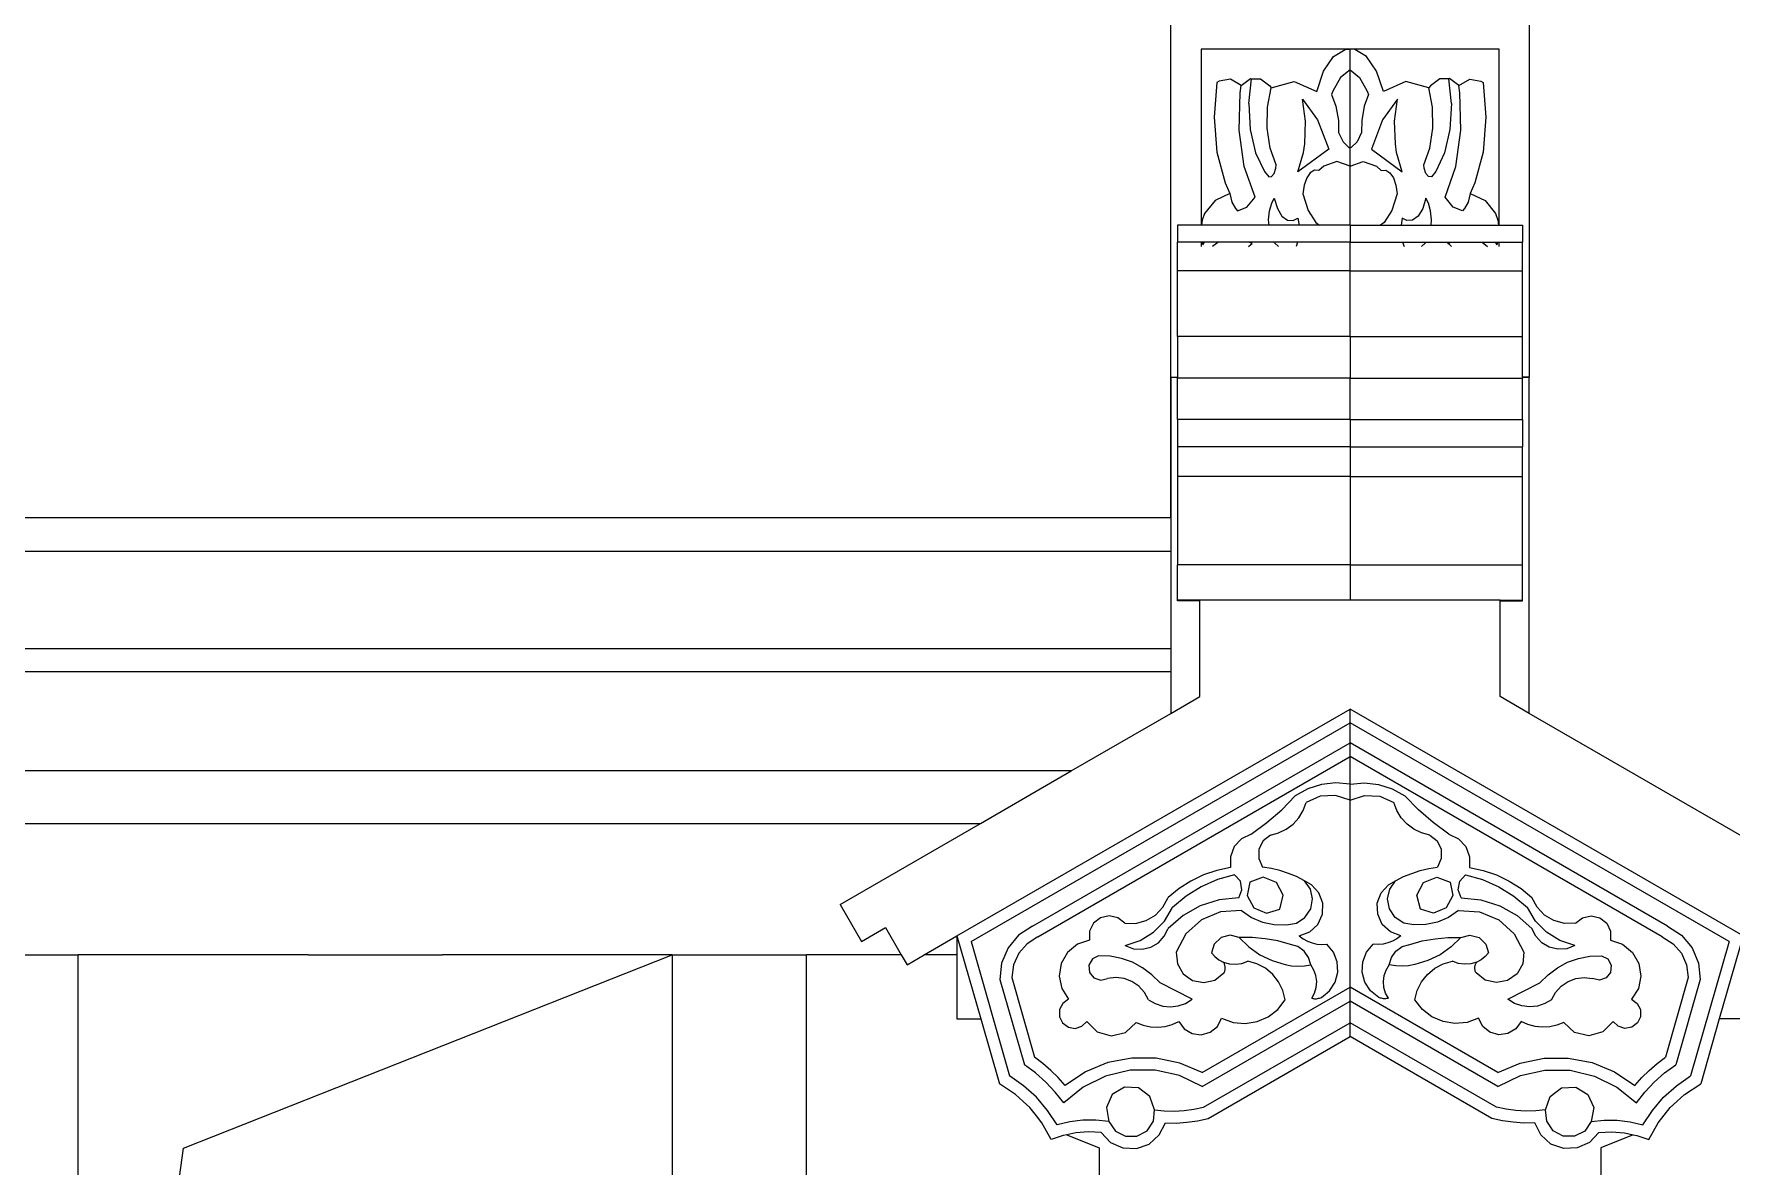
# Model space of a CAD drawing. Extents: x -24961 to 905641, y -154323 to 635957.
# Drawn here: x 436585 to 438479, y -129488 to -128225 of the extents above; entities that cross this region are included whole.
import ezdxf

# ---------------------------------------------------------------- set-up
doc = ezdxf.new("R2010")
doc.units = 0
doc.header["$LTSCALE"] = 1000
doc.header["$MEASUREMENT"] = 0
doc.layers.add('WALL', color=9, linetype='Continuous')
doc.layers.add('建筑_瓦', color=8, linetype='Continuous')

msp = doc.modelspace()

# ---------------------------------------------------------------- linework, layer by layer
for p, q in [((437853.6, -128607.9), (437853.6, -128207.9)), ((438253.6, -128207.9), (438253.6, -128607.9)), ((437887.3, -128241.6), (437887.3, -128438.3)), ((438053.6, -128241.6), (437887.3, -128241.6)), ((438035.2, -128249.9), (438048.2, -128242.1)), ((438048.2, -128242.1), (438053.6, -128241.6)), ((438059, -128242.1), (438053.6, -128241.6)), ((438053.6, -128264.7), (438053.6, -128241.6)), ((438219.9, -128241.6), (438053.6, -128241.6)), ((438072.1, -128249.9), (438059, -128242.1)), ((438219.9, -128438.3), (438219.9, -128241.6)), ((438024.1, -128266.1), (438035.2, -128249.9)), ((438083.1, -128266.1), (438072.1, -128249.9)), ((437905.1, -128278.9), (437901.9, -128317.7)), ((437907.5, -128277.4), (437905.1, -128278.9)), ((437920, -128275.2), (437907.5, -128277.4)), ((437932.1, -128282.1), (437920, -128275.2)), ((437932.1, -128282.1), (437942.5, -128274.6)), ((437940.6, -128302.5), (437943.6, -128274.7)), ((437942.5, -128274.6), (437943.6, -128274.7)), ((437943.6, -128274.7), (437953.5, -128274.8)), ((437953.5, -128274.8), (437963.9, -128282.5)), ((437965.7, -128284.9), (437991.2, -128277.9)), ((437991.2, -128277.9), (438016.4, -128288.8)), ((438016.4, -128288.8), (438024.1, -128266.1)), ((438043, -128273.4), (438034.3, -128288.6)), ((438053.6, -128264.7), (438043, -128273.4)), ((438053.6, -128264.7), (438064.2, -128273.4)), ((438053.6, -128352), (438053.6, -128264.7)), ((438064.2, -128273.4), (438072.9, -128288.6)), ((438090.9, -128288.8), (438083.1, -128266.1)), ((438116, -128277.9), (438090.9, -128288.8)), ((438141.5, -128284.9), (438116, -128277.9)), ((438153.7, -128274.8), (438143.4, -128282.5)), ((438163.7, -128274.7), (438153.7, -128274.8)), ((438164.7, -128274.6), (438163.7, -128274.7)), ((438166.7, -128302.5), (438163.7, -128274.7)), ((438175.1, -128282.1), (438164.7, -128274.6)), ((438175.1, -128282.1), (438187.2, -128275.2)), ((438187.2, -128275.2), (438199.7, -128277.4)), ((438199.7, -128277.4), (438202.1, -128278.9)), ((438202.1, -128278.9), (438205.3, -128317.7)), ((437929.9, -128332.3), (437931, -128290.3)), ((437931, -128290.3), (437932.1, -128282.1)), ((437961.6, -128306.6), (437965.7, -128284.9)), ((437963.9, -128282.5), (437965.7, -128284.9)), ((438003.8, -128322), (438000.5, -128297.6)), ((438000.5, -128297.6), (438017.4, -128320.5)), ((438034.3, -128288.6), (438032.9, -128292.3)), ((438032.9, -128292.3), (438037.9, -128305.5)), ((438074.3, -128292.3), (438069.3, -128305.5)), ((438072.9, -128288.6), (438074.3, -128292.3)), ((438106.7, -128297.6), (438089.8, -128320.5)), ((438103.4, -128322), (438106.7, -128297.6)), ((438143.4, -128282.5), (438141.5, -128284.9)), ((438145.6, -128306.6), (438141.5, -128284.9)), ((438176.2, -128290.3), (438175.1, -128282.1)), ((438177.3, -128332.3), (438176.2, -128290.3)), ((437901.9, -128317.7), (437905.1, -128356.5)), ((437940.6, -128302.5), (437942.1, -128331.2)), ((437961.2, -128329.8), (437961.6, -128306.6)), ((438037.9, -128305.5), (438040.6, -128321.3)), ((438069.3, -128305.5), (438066.6, -128321.3)), ((438146, -128329.8), (438145.6, -128306.6)), ((438166.7, -128302.5), (438165.1, -128331.2)), ((438205.3, -128317.7), (438202.2, -128356.5)), ((437935.6, -128372.7), (437929.9, -128332.3)), ((437942.1, -128331.2), (437948.1, -128357.3)), ((437964.5, -128352.1), (437961.2, -128329.8)), ((438003, -128347.3), (438003.8, -128322)), ((438017.4, -128320.5), (438029.8, -128353.4)), ((438040.6, -128321.3), (438040.7, -128334.7)), ((438040.7, -128334.7), (438045.8, -128345)), ((438066.5, -128334.7), (438061.4, -128345)), ((438066.6, -128321.3), (438066.5, -128334.7)), ((438089.8, -128320.5), (438077.4, -128353.4)), ((438104.2, -128347.3), (438103.4, -128322)), ((438142.7, -128352.1), (438146, -128329.8)), ((438165.1, -128331.2), (438159.1, -128357.3)), ((438171.6, -128372.7), (438177.3, -128332.3)), ((437905.1, -128356.5), (437914.3, -128391)), ((437971.1, -128370.9), (437964.5, -128352.1)), ((438029.8, -128353.4), (437995.3, -128378.8)), ((438001.6, -128357), (438003, -128347.3)), ((438045.8, -128345), (438052.2, -128351.3)), ((438052.2, -128351.3), (438053.6, -128352)), ((438055, -128351.3), (438053.6, -128352)), ((438053.6, -128372.2), (438053.6, -128352)), ((438061.4, -128345), (438055, -128351.3)), ((438077.4, -128353.4), (438111.9, -128378.8)), ((438105.6, -128357), (438104.2, -128347.3)), ((438136.1, -128370.9), (438142.7, -128352.1)), ((438202.2, -128356.5), (438192.9, -128391)), ((437947.6, -128406.9), (437935.6, -128372.7)), ((437948.1, -128357.3), (437958, -128378.1)), ((437968.9, -128380.4), (437970.7, -128374.7)), ((437970.7, -128374.7), (437971.1, -128370.9)), ((437995.3, -128378.8), (438001.6, -128357)), ((438024.2, -128372.3), (438018.7, -128377)), ((438038.9, -128367.2), (438024.2, -128372.3)), ((438053.6, -128372.2), (438038.9, -128367.2)), ((438053.6, -128372.2), (438068.3, -128367.2)), ((438053.6, -128438.3), (438053.6, -128372.2)), ((438068.3, -128367.2), (438083, -128372.3)), ((438083, -128372.3), (438088.5, -128377)), ((438111.9, -128378.8), (438105.6, -128357)), ((438136.5, -128374.7), (438136.1, -128370.9)), ((438138.3, -128380.4), (438136.5, -128374.7)), ((438159.1, -128357.3), (438149.2, -128378.1)), ((438159.6, -128406.9), (438171.6, -128372.7)), ((437914.3, -128391), (437919.5, -128402.7)), ((437958, -128378.1), (437962.8, -128384.3)), ((437962.8, -128384.3), (437966, -128383.8)), ((437966, -128383.8), (437968.9, -128380.4)), ((438002.4, -128393.6), (438001, -128403.2)), ((438005.2, -128385.5), (438002.4, -128393.6)), ((438009.2, -128379.6), (438005.2, -128385.5)), ((438013.8, -128376.7), (438009.2, -128379.6)), ((438018.7, -128377), (438013.8, -128376.7)), ((438088.5, -128377), (438093.4, -128376.7)), ((438093.4, -128376.7), (438098.1, -128379.6)), ((438098.1, -128379.6), (438102, -128385.5)), ((438102, -128385.5), (438104.9, -128393.6)), ((438104.9, -128393.6), (438106.2, -128403.2)), ((438141.2, -128383.8), (438138.3, -128380.4)), ((438144.5, -128384.3), (438141.2, -128383.8)), ((438149.2, -128378.1), (438144.5, -128384.3)), ((438192.9, -128391), (438187.7, -128402.7)), ((437902.9, -128410.6), (437891.3, -128425)), ((437919.5, -128402.7), (437902.9, -128410.6)), ((437919.5, -128402.7), (437921.7, -128412.5)), ((437921.7, -128412.5), (437925.7, -128419.7)), ((437938.5, -128418.1), (437947.6, -128406.9)), ((437963.7, -128422.2), (437966.2, -128413.5)), ((437966.2, -128413.5), (437969.1, -128408.1)), ((437969.1, -128408.1), (437972.5, -128419.5)), ((438001, -128403.2), (438006.9, -128421.7)), ((438106.2, -128403.2), (438100.3, -128421.7)), ((438138.1, -128408.1), (438134.7, -128419.5)), ((438141, -128413.5), (438138.1, -128408.1)), ((438143.5, -128422.2), (438141, -128413.5)), ((438168.7, -128418.1), (438159.6, -128406.9)), ((438185.5, -128412.5), (438181.5, -128419.7)), ((438187.7, -128402.7), (438185.5, -128412.5)), ((438187.7, -128402.7), (438204.3, -128410.6)), ((438204.3, -128410.6), (438216, -128425)), ((437891.3, -128425), (437888.6, -128432.7)), ((437925.7, -128419.7), (437928.1, -128422)), ((437928.1, -128422), (437938.5, -128418.1)), ((437962.7, -128432.1), (437963.7, -128422.2)), ((437963.2, -128438.3), (437962.7, -128432.1)), ((437972.5, -128419.5), (437977.6, -128428)), ((437977.6, -128428), (437983.7, -128432.7)), ((437990.2, -128433.1), (437995.3, -128430.3)), ((437995.3, -128430.3), (437996.7, -128438.3)), ((438006.9, -128421.7), (438015.4, -128435.3)), ((438100.3, -128421.7), (438091.8, -128435.3)), ((438111.9, -128430.3), (438110.5, -128438.3)), ((438117, -128433.1), (438111.9, -128430.3)), ((438129.6, -128428), (438123.5, -128432.7)), ((438134.7, -128419.5), (438129.6, -128428)), ((438144.5, -128432.1), (438143.5, -128422.2)), ((438144, -128438.3), (438144.5, -128432.1)), ((438179.1, -128422), (438168.7, -128418.1)), ((438181.5, -128419.7), (438179.1, -128422)), ((438216, -128425), (438218.6, -128432.7)), ((437861.2, -128438.3), (437861.2, -128457.1)), ((437887.3, -128438.3), (437861.2, -128438.3)), ((437887.8, -128438.3), (437887.3, -128438.3)), ((437888.6, -128432.7), (437887.8, -128438.3)), ((437963.2, -128438.3), (437887.8, -128438.3)), ((437996.7, -128438.3), (437963.2, -128438.3)), ((437983.7, -128432.7), (437990.2, -128433.1)), ((438019.6, -128438.3), (437996.7, -128438.3)), ((438015.4, -128435.3), (438019.6, -128438.3)), ((438053.6, -128438.3), (438019.6, -128438.3)), ((438053.6, -128438.3), (438053.6, -128457.1)), ((438053.6, -128438.3), (438087.7, -128438.3)), ((438091.8, -128435.3), (438087.7, -128438.3)), ((438087.7, -128438.3), (438110.5, -128438.3)), ((438110.5, -128438.3), (438144, -128438.3)), ((438123.5, -128432.7), (438117, -128433.1)), ((438144, -128438.3), (438219.4, -128438.3)), ((438218.6, -128432.7), (438219.4, -128438.3)), ((438219.4, -128438.3), (438219.9, -128438.3)), ((438219.9, -128438.3), (438246.1, -128438.3)), ((438246.1, -128438.3), (438246.1, -128457.1)), ((437887.3, -128457.1), (437861.2, -128457.1)), ((437861.2, -128489.2), (437861.2, -128457.1)), ((437887.3, -128457.1), (437887.3, -128462)), ((437888.6, -128457.1), (437887.3, -128457.1)), ((437888.6, -128457.1), (437889.2, -128460)), ((437891.1, -128457.1), (437888.6, -128457.1)), ((437889.2, -128460), (437891.1, -128457.1)), ((437904.4, -128457.1), (437891.1, -128457.1)), ((437904.4, -128458.8), (437900.2, -128462)), ((437904.4, -128457.1), (437904.4, -128458.8)), ((437906.7, -128457.1), (437904.4, -128458.8)), ((437906.7, -128457.1), (437904.4, -128457.1)), ((437940.7, -128457.1), (437906.7, -128457.1)), ((437940.3, -128462), (437942.7, -128459.6)), ((437944.4, -128458.7), (437940.7, -128457.1)), ((437968.9, -128457.1), (437940.7, -128457.1)), ((437942.7, -128459.6), (437944.4, -128458.7)), ((437969.3, -128458), (437968.9, -128457.1)), ((437995.1, -128457.1), (437968.9, -128457.1)), ((437973.7, -128462), (437969.3, -128458)), ((437995.1, -128457.1), (437993.3, -128462)), ((438053.6, -128457.1), (437995.1, -128457.1)), ((438053.6, -128457.1), (438112.1, -128457.1)), ((438053.6, -128489.2), (438053.6, -128457.1)), ((438112.1, -128457.1), (438113.9, -128462)), ((438112.1, -128457.1), (438138.4, -128457.1)), ((438133.5, -128462), (438137.9, -128458)), ((438137.9, -128458), (438138.4, -128457.1)), ((438138.4, -128457.1), (438166.5, -128457.1)), ((438162.8, -128458.7), (438166.5, -128457.1)), ((438164.5, -128459.6), (438162.8, -128458.7)), ((438166.9, -128462), (438164.5, -128459.6)), ((438166.5, -128457.1), (438200.6, -128457.1)), ((438200.6, -128457.1), (438202.8, -128458.8)), ((438200.6, -128457.1), (438202.9, -128457.1)), ((438202.9, -128457.1), (438202.8, -128458.8)), ((438202.8, -128458.8), (438207, -128462)), ((438202.9, -128457.1), (438216.1, -128457.1)), ((438218, -128460), (438216.1, -128457.1)), ((438216.1, -128457.1), (438218.6, -128457.1)), ((438218, -128460), (438218.6, -128457.1)), ((438218.6, -128457.1), (438219.9, -128457.1)), ((438219.9, -128462), (438219.9, -128457.1)), ((438219.9, -128457.1), (438246.1, -128457.1)), ((438246.1, -128489.2), (438246.1, -128457.1)), ((438053.6, -128489.2), (437861.2, -128489.2)), ((437861.2, -128562.6), (437861.2, -128489.2)), ((438053.6, -128489.2), (438246.1, -128489.2)), ((438053.6, -128562.6), (438053.6, -128489.2)), ((438246.1, -128562.6), (438246.1, -128489.2)), ((438053.6, -128562.6), (437861.2, -128562.6)), ((437861.2, -128562.6), (437861.2, -128607.9)), ((438053.6, -128562.6), (438246.1, -128562.6)), ((438053.6, -128562.6), (438053.6, -128608.8)), ((438246.1, -128607.9), (438246.1, -128562.6)), ((437853.6, -128607.9), (437861.2, -128607.9)), ((437853.6, -128607.9), (437853.6, -128764.3)), ((437861.2, -128607.9), (437861.2, -128608.8)), ((438053.6, -128608.8), (437861.2, -128608.8)), ((437861.2, -128655), (437861.2, -128608.8)), ((438053.6, -128608.8), (438246.1, -128608.8)), ((438053.6, -128655), (438053.6, -128608.8)), ((438246.1, -128607.9), (438253.6, -128607.9)), ((438246.1, -128607.9), (438246.1, -128608.8)), ((438246.1, -128655), (438246.1, -128608.8)), ((438253.6, -128983.1), (438253.6, -128607.9)), ((437861.2, -128655), (437861.2, -128685.4)), ((438053.6, -128655), (437861.2, -128655)), ((438053.6, -128655), (438053.6, -128685.4)), ((438053.6, -128655), (438246.1, -128655)), ((438246.1, -128655), (438246.1, -128685.4)), ((438053.6, -128685.4), (437861.2, -128685.4)), ((437861.2, -128685.4), (437861.2, -128718.5)), ((438053.6, -128685.4), (438053.6, -128718.5)), ((438053.6, -128685.4), (438246.1, -128685.4)), ((438246.1, -128718.5), (438246.1, -128685.4)), ((438053.6, -128718.5), (437861.2, -128718.5)), ((437861.2, -128718.5), (437861.2, -128817.3)), ((438053.6, -128718.5), (438053.6, -128817.3)), ((438053.6, -128718.5), (438246.1, -128718.5)), ((438246.1, -128817.3), (438246.1, -128718.5)), ((428657.9, -128764.3), (437853.6, -128764.3)), ((437853.6, -128764.3), (437853.6, -128801.9)), ((428647.1, -128801.9), (437853.6, -128801.9)), ((437853.6, -128801.9), (437853.6, -128910.6)), ((438053.6, -128817.3), (437861.2, -128817.3)), ((437861.2, -128856.8), (437861.2, -128817.3)), ((438053.6, -128817.3), (438053.6, -128856.8)), ((438053.6, -128817.3), (438246.1, -128817.3)), ((438246.1, -128856.8), (438246.1, -128817.3)), ((437861.2, -128857.1), (437861.2, -128856.8)), ((437886.1, -128856.8), (437861.2, -128856.8)), ((437886.1, -128857.1), (437861.2, -128857.1)), ((437861.2, -128857.4), (437861.2, -128857.1)), ((437886.1, -128857.4), (437861.2, -128857.4)), ((438053.6, -128856.8), (437886.1, -128856.8)), ((437886.1, -128857.1), (437886.1, -128856.8)), ((437886.1, -128857.4), (437886.1, -128857.1)), ((437886.1, -128964.4), (437886.1, -128857.4)), ((438221.1, -128856.8), (438053.6, -128856.8)), ((438221.1, -128856.8), (438246.1, -128856.8)), ((438221.1, -128857.1), (438221.1, -128856.8)), ((438221.1, -128857.1), (438246.1, -128857.1)), ((438221.1, -128857.4), (438221.1, -128857.1)), ((438221.1, -128857.4), (438246.1, -128857.4)), ((438221.1, -128964.4), (438221.1, -128857.4)), ((438246.1, -128857.1), (438246.1, -128856.8)), ((438246.1, -128857.4), (438246.1, -128857.1)), ((428533.6, -128910.6), (437853.6, -128910.6)), ((437853.6, -128910.6), (437853.6, -128936.2)), ((428453.6, -128936.2), (437853.6, -128936.2)), ((437853.6, -128936.2), (437853.6, -128983.1)), ((437614.9, -129231.4), (438053.6, -128978.2)), ((437853.6, -128983.1), (437886.1, -128964.4)), ((438053.6, -128993.6), (438053.6, -128978.2)), ((438492.3, -129231.4), (438053.6, -128978.2)), ((438253.6, -128983.1), (438221.1, -128964.4)), ((437630.6, -129237.8), (438053.6, -128993.6)), ((437742.5, -129047.3), (437853.6, -128983.1)), ((438476.6, -129237.8), (438053.6, -128993.6)), ((438053.6, -129015.9), (438053.6, -128993.6)), ((438622.8, -129196.3), (438253.6, -128983.1)), ((437699.1, -129220.6), (438053.6, -129015.9)), ((438408.1, -129220.6), (438053.6, -129015.9)), ((438053.6, -129031.3), (438053.6, -129015.9)), ((437705.2, -129232.5), (438053.6, -129031.3)), ((438402, -129232.5), (438053.6, -129031.3)), ((438053.6, -129062.1), (438053.6, -129031.3)), ((437742.5, -129047.3), (428453.6, -129047.3)), ((437641, -129105.9), (437742.5, -129047.3)), ((437977.3, -129090.7), (437992.4, -129075)), ((438006.4, -129067.3), (437992.4, -129075)), ((438020.4, -129075.6), (438004.8, -129082.6)), ((438021.7, -129062.4), (438006.4, -129067.3)), ((438037.4, -129074.7), (438020.4, -129075.6)), ((438037.6, -129060.7), (438021.7, -129062.4)), ((438053.6, -129080.1), (438037.4, -129074.7)), ((438053.6, -129062.1), (438037.6, -129060.7)), ((438053.6, -129062.1), (438069.6, -129060.7)), ((438053.6, -129080.1), (438053.6, -129062.1)), ((438053.6, -129080.1), (438069.8, -129074.7)), ((438069.6, -129060.7), (438085.5, -129062.4)), ((438069.8, -129074.7), (438086.8, -129075.6)), ((438085.5, -129062.4), (438100.8, -129067.3)), ((438086.8, -129075.6), (438102.4, -129082.6)), ((438100.8, -129067.3), (438114.9, -129075)), ((438130, -129090.7), (438114.9, -129075)), ((437960.9, -129105), (437977.3, -129090.7)), ((437996.4, -129099.6), (438001.4, -129091.5)), ((438001.4, -129091.5), (438004.8, -129082.6)), ((438053.6, -129288.8), (438053.6, -129080.1)), ((438105.8, -129091.5), (438102.4, -129082.6)), ((438110.8, -129099.6), (438105.8, -129091.5)), ((438146.3, -129105), (438130, -129090.7)), ((428453.6, -129105.9), (437641, -129105.9)), ((437484.4, -129196.3), (437641, -129105.9)), ((437943.3, -129117.8), (437960.9, -129105)), ((437973.8, -129116.5), (437982.4, -129112.3)), ((437982.4, -129112.3), (437990, -129106.6)), ((437990, -129106.6), (437996.4, -129099.6)), ((438117.2, -129106.6), (438110.8, -129099.6)), ((438124.8, -129112.3), (438117.2, -129106.6)), ((438133.4, -129116.5), (438124.8, -129112.3)), ((438163.9, -129117.8), (438146.3, -129105)), ((437924.3, -129131.8), (437920.1, -129143)), ((437932.5, -129123), (437924.3, -129131.8)), ((437943.3, -129117.8), (437932.5, -129123)), ((437956.5, -129125.5), (437951.9, -129134.8)), ((437964.7, -129119.1), (437956.5, -129125.5)), ((437964.7, -129119.1), (437973.8, -129116.5)), ((438142.5, -129119.1), (438133.4, -129116.5)), ((438142.5, -129119.1), (438150.7, -129125.5)), ((438150.7, -129125.5), (438155.3, -129134.8)), ((438163.9, -129117.8), (438174.7, -129123)), ((438174.7, -129123), (438182.9, -129131.8)), ((438182.9, -129131.8), (438187.1, -129143)), ((437920.1, -129143), (437920.3, -129155.1)), ((437951.9, -129134.8), (437951.7, -129145.2)), ((437951.7, -129145.2), (437956, -129154.6)), ((438155.5, -129145.2), (438151.2, -129154.6)), ((438155.3, -129134.8), (438155.5, -129145.2)), ((438187.1, -129143), (438186.9, -129155.1)), ((437875.9, -129170.2), (437862.7, -129178.7)), ((437890, -129163.4), (437875.9, -129170.2)), ((437905.7, -129168.6), (437887.6, -129176.6)), ((437904.9, -129158.3), (437890, -129163.4)), ((437920.3, -129155.1), (437904.9, -129158.3)), ((437924.8, -129163.3), (437905.7, -129168.6)), ((437931.2, -129170.4), (437924.8, -129163.3)), ((437932.9, -129179.9), (437931.2, -129170.4)), ((437956.8, -129166), (437941.8, -129171.4)), ((437965.8, -129156.2), (437956, -129154.6)), ((437971.7, -129171.8), (437956.8, -129166)), ((437975.4, -129158.5), (437965.8, -129156.2)), ((437984.8, -129161.6), (437975.4, -129158.5)), ((437993.9, -129165.3), (437984.8, -129161.6)), ((438002.7, -129169.8), (437993.9, -129165.3)), ((438010.5, -129174.4), (438002.7, -129169.8)), ((438009.4, -129179.1), (438002.7, -129169.8)), ((438096.7, -129174.4), (438104.5, -129169.8)), ((438097.9, -129179.1), (438104.5, -129169.8)), ((438104.5, -129169.8), (438113.3, -129165.3)), ((438113.3, -129165.3), (438122.5, -129161.6)), ((438122.5, -129161.6), (438131.9, -129158.5)), ((438131.9, -129158.5), (438141.5, -129156.2)), ((438135.6, -129171.8), (438150.4, -129166)), ((438141.5, -129156.2), (438151.2, -129154.6)), ((438150.4, -129166), (438165.4, -129171.4)), ((438174.4, -129179.9), (438176, -129170.4)), ((438176, -129170.4), (438182.4, -129163.3)), ((438182.4, -129163.3), (438201.5, -129168.6)), ((438186.9, -129155.1), (438202.3, -129158.3)), ((438201.5, -129168.6), (438219.6, -129176.6)), ((438202.3, -129158.3), (438217.2, -129163.4)), ((438217.2, -129163.4), (438231.3, -129170.2)), ((438231.3, -129170.2), (438244.5, -129178.7)), ((437844.8, -129199.4), (437850.6, -129188.7)), ((437862.7, -129178.7), (437850.6, -129188.7)), ((437870.7, -129187), (437855.5, -129199.7)), ((437887.6, -129176.6), (437870.7, -129187)), ((437929.4, -129188.8), (437907.5, -129191.2)), ((437929.4, -129188.8), (437932.9, -129179.9)), ((437941.8, -129171.4), (437938.9, -129186.5)), ((437938.9, -129186.5), (437946.2, -129200)), ((437979, -129186), (437971.7, -129171.8)), ((437975.1, -129201.5), (437979, -129186)), ((438011.8, -129190.2), (438009.4, -129179.1)), ((438009.7, -129201.4), (438011.8, -129190.2)), ((438018.9, -129183.4), (438010.5, -129174.4)), ((438023.2, -129195), (438018.9, -129183.4)), ((438084, -129195), (438088.3, -129183.4)), ((438088.3, -129183.4), (438096.7, -129174.4)), ((438095.4, -129190.2), (438097.9, -129179.1)), ((438097.6, -129201.4), (438095.4, -129190.2)), ((438128.2, -129186), (438135.6, -129171.8)), ((438132.2, -129201.5), (438128.2, -129186)), ((438168.3, -129186.5), (438161, -129200)), ((438165.4, -129171.4), (438168.3, -129186.5)), ((438177.8, -129188.8), (438174.4, -129179.9)), ((438177.8, -129188.8), (438199.7, -129191.2)), ((438219.6, -129176.6), (438236.5, -129187)), ((438236.5, -129187), (438251.7, -129199.7)), ((438244.5, -129178.7), (438256.7, -129188.7)), ((438262.4, -129199.4), (438256.7, -129188.7)), ((437484.4, -129196.3), (437508.3, -129237.7)), ((437784.7, -129209), (437775, -129211.2)), ((437794.3, -129211.2), (437784.7, -129209)), ((437826, -129214.4), (437836.4, -129208.2)), ((437836.4, -129208.2), (437844.8, -129199.4)), ((437846.6, -129214.8), (437855.5, -129199.7)), ((437867.2, -129208.6), (437850.5, -129223)), ((437886.5, -129197.9), (437867.2, -129208.6)), ((437907.5, -129191.2), (437886.5, -129197.9)), ((437909.2, -129204.4), (437887.7, -129213.4)), ((437932.5, -129203.2), (437909.2, -129204.4)), ((437932.5, -129203.2), (437943.6, -129210.8)), ((437946.2, -129200), (437960.4, -129205.9)), ((437960.4, -129205.9), (437975.1, -129201.5)), ((438003.3, -129210.9), (438009.7, -129201.4)), ((438017.6, -129218.6), (438022.8, -129207.3)), ((438022.8, -129207.3), (438023.2, -129195)), ((438084.5, -129207.3), (438084, -129195)), ((438089.6, -129218.6), (438084.5, -129207.3)), ((438103.9, -129210.9), (438097.6, -129201.4)), ((438146.9, -129205.9), (438132.2, -129201.5)), ((438161, -129200), (438146.9, -129205.9)), ((438174.7, -129203.2), (438163.6, -129210.8)), ((438174.7, -129203.2), (438198, -129204.4)), ((438198, -129204.4), (438219.5, -129213.4)), ((438199.7, -129191.2), (438220.7, -129197.9)), ((438220.7, -129197.9), (438240, -129208.6)), ((438240, -129208.6), (438256.7, -129223)), ((438260.6, -129214.8), (438251.7, -129199.7)), ((438270.8, -129208.2), (438262.4, -129199.4)), ((438281.2, -129214.4), (438270.8, -129208.2)), ((438312.9, -129211.2), (438322.6, -129209)), ((438322.6, -129209), (438332.3, -129211.2)), ((437508.3, -129237.7), (437535.2, -129222.2)), ((437535.2, -129222.2), (437552.7, -129252.6)), ((437699.1, -129220.6), (437683.7, -129230.7)), ((437762.8, -129226.2), (437762.7, -129236.2)), ((437767.2, -129217.3), (437762.8, -129226.2)), ((437775, -129211.2), (437767.2, -129217.3)), ((437802.1, -129217.4), (437794.3, -129211.2)), ((437802.1, -129217.4), (437814.2, -129217.6)), ((437814.2, -129217.6), (437826, -129214.4)), ((437819.3, -129236.7), (437834.3, -129227.4)), ((437834.3, -129227.4), (437846.6, -129214.8)), ((437846.3, -129231.9), (437850.5, -129223)), ((437887.7, -129213.4), (437870.5, -129229.1)), ((437943.6, -129210.8), (437955.9, -129216)), ((437955.9, -129216), (437969.1, -129218.8)), ((437969.1, -129218.8), (437982.5, -129219)), ((437982.5, -129219), (437993.7, -129217.1)), ((437993.7, -129217.1), (438003.3, -129210.9)), ((437997, -129231.3), (438008.6, -129227)), ((438008.6, -129227), (438017.6, -129218.6)), ((438098.6, -129227), (438089.6, -129218.6)), ((438110.2, -129231.3), (438098.6, -129227)), ((438113.5, -129217.1), (438103.9, -129210.9)), ((438124.7, -129219), (438113.5, -129217.1)), ((438138.2, -129218.8), (438124.7, -129219)), ((438151.3, -129216), (438138.2, -129218.8)), ((438163.6, -129210.8), (438151.3, -129216)), ((438219.5, -129213.4), (438236.7, -129229.1)), ((438260.9, -129231.9), (438256.7, -129223)), ((438272.9, -129227.4), (438260.6, -129214.8)), ((438287.9, -129236.7), (438272.9, -129227.4)), ((438293, -129217.6), (438281.2, -129214.4)), ((438305.1, -129217.4), (438293, -129217.6)), ((438305.1, -129217.4), (438312.9, -129211.2)), ((438332.3, -129211.2), (438340.1, -129217.3)), ((438340.1, -129217.3), (438344.4, -129226.2)), ((438344.4, -129226.2), (438344.5, -129236.2)), ((438408.1, -129220.6), (438423.5, -129230.7)), ((437578.2, -129252.6), (437614.9, -129231.4)), ((437614.9, -129231.4), (437641.4, -129323.9)), ((437614.9, -129231.4), (437614.9, -129252.6)), ((437630.6, -129237.8), (437673.5, -129387.6)), ((437671.9, -129244.8), (437664.7, -129261.7)), ((437683.7, -129230.7), (437671.9, -129244.8)), ((437693.1, -129240.1), (437683.8, -129250.8)), ((437705.2, -129232.5), (437693.1, -129240.1)), ((437749.3, -129240.8), (437738.4, -129249.8)), ((437762.7, -129236.2), (437749.3, -129240.8)), ((437802.6, -129242.1), (437819.3, -129236.7)), ((437802.6, -129242.1), (437811.8, -129245.7)), ((437811.8, -129245.7), (437821.6, -129246.3)), ((437821.6, -129246.3), (437831.2, -129244.1)), ((437831.2, -129244.1), (437839.7, -129239.1)), ((437839.7, -129239.1), (437846.3, -129231.9)), ((437870.5, -129229.1), (437859.6, -129249.7)), ((437902.1, -129240.5), (437899, -129250.4)), ((437909.6, -129233.2), (437902.1, -129240.5)), ((437919.7, -129230.6), (437909.6, -129233.2)), ((437929.8, -129233.1), (437919.7, -129230.6)), ((437929.8, -129233.1), (437940.6, -129243.7)), ((437944.3, -129233.2), (437929.8, -129233.1)), ((437940.6, -129243.7), (437953, -129252.5)), ((437958.7, -129234.6), (437944.3, -129233.2)), ((437973, -129237.1), (437958.7, -129234.6)), ((437987, -129240.9), (437973, -129237.1)), ((437995.3, -129243.4), (437987, -129240.9)), ((438002.4, -129248.5), (437995.3, -129243.4)), ((437997, -129231.3), (438001.4, -129234.6)), ((438001.4, -129234.6), (438006.2, -129237.3)), ((438006.2, -129237.3), (438011.3, -129239.3)), ((438011.3, -129239.3), (438016.7, -129240.5)), ((438016.7, -129240.5), (438022.2, -129241)), ((438022.2, -129241), (438027.6, -129240.7)), ((438035.1, -129249.6), (438027.6, -129240.7)), ((438072.1, -129249.6), (438079.6, -129240.7)), ((438085.1, -129241), (438079.6, -129240.7)), ((438090.5, -129240.5), (438085.1, -129241)), ((438095.9, -129239.3), (438090.5, -129240.5)), ((438101, -129237.3), (438095.9, -129239.3)), ((438105.8, -129234.6), (438101, -129237.3)), ((438104.8, -129248.5), (438111.9, -129243.4)), ((438110.2, -129231.3), (438105.8, -129234.6)), ((438111.9, -129243.4), (438120.2, -129240.9)), ((438120.2, -129240.9), (438134.2, -129237.1)), ((438134.2, -129237.1), (438148.5, -129234.6)), ((438148.5, -129234.6), (438162.9, -129233.2)), ((438166.6, -129243.7), (438154.3, -129252.5)), ((438162.9, -129233.2), (438177.4, -129233.1)), ((438177.4, -129233.1), (438166.6, -129243.7)), ((438177.4, -129233.1), (438187.5, -129230.6)), ((438187.5, -129230.6), (438197.6, -129233.2)), ((438197.6, -129233.2), (438205.1, -129240.5)), ((438205.1, -129240.5), (438208.2, -129250.4)), ((438236.7, -129229.1), (438247.6, -129249.7)), ((438267.5, -129239.1), (438260.9, -129231.9)), ((438276, -129244.1), (438267.5, -129239.1)), ((438285.6, -129246.3), (438276, -129244.1)), ((438295.4, -129245.7), (438285.6, -129246.3)), ((438304.6, -129242.1), (438287.9, -129236.7)), ((438304.6, -129242.1), (438295.4, -129245.7)), ((438344.5, -129236.2), (438357.9, -129240.8)), ((438357.9, -129240.8), (438368.8, -129249.8)), ((438402, -129232.5), (438414.1, -129240.1)), ((438414.1, -129240.1), (438423.4, -129250.8)), ((438423.5, -129230.7), (438435.3, -129244.8)), ((438476.6, -129237.8), (438433.8, -129387.6)), ((438435.3, -129244.8), (438442.5, -129261.7)), ((438492.3, -129231.4), (438465.8, -129323.9)), ((436484, -129252.6), (436634, -129252.6)), ((436890.6, -129252.6), (436634, -129252.6)), ((436890.6, -129252.6), (437040.6, -129252.6)), ((437297.1, -129252.6), (437040.6, -129252.6)), ((437297.1, -129252.6), (437447.1, -129252.6)), ((437552.7, -129252.6), (437447.1, -129252.6)), ((437552.7, -129252.6), (437559.1, -129263.7)), ((437559.1, -129263.7), (437578.2, -129252.6)), ((437614.9, -129252.6), (437578.2, -129252.6)), ((437614.9, -129252.6), (437614.9, -129323.9)), ((437664.7, -129261.7), (437662.8, -129280)), ((437678, -129263.8), (437676.1, -129278)), ((437683.8, -129250.8), (437678, -129263.8)), ((437731.3, -129262.2), (437729.1, -129276.2)), ((437738.4, -129249.8), (437731.3, -129262.2)), ((437766, -129257.2), (437762.2, -129264.2)), ((437762.2, -129264.2), (437762.9, -129272.1)), ((437773, -129253.5), (437766, -129257.2)), ((437785.9, -129254.1), (437773, -129253.5)), ((437798.5, -129256.6), (437785.9, -129254.1)), ((437810.7, -129260.9), (437798.5, -129256.6)), ((437822.1, -129267), (437810.7, -129260.9)), ((437859.6, -129249.7), (437860.9, -129262.5)), ((437860.9, -129262.5), (437867.3, -129273.6)), ((437899, -129250.4), (437902.8, -129254.5)), ((437902.8, -129254.5), (437907.2, -129258)), ((437907.2, -129258), (437912.1, -129260.6)), ((437912.6, -129261.2), (437912.1, -129260.6)), ((437912.1, -129260.6), (437918.9, -129262.6)), ((437913, -129261.9), (437912.6, -129261.2)), ((437913.3, -129262.6), (437913, -129261.9)), ((437913.6, -129263.3), (437913.3, -129262.6)), ((437913.8, -129264), (437913.6, -129263.3)), ((437914, -129264.7), (437913.8, -129264)), ((437914.2, -129265.5), (437914, -129264.7)), ((437914.3, -129266.2), (437914.2, -129265.5)), ((437918.9, -129262.6), (437925.9, -129263.1)), ((437925.9, -129263.1), (437932.8, -129262.2)), ((437932.8, -129262.2), (437939.4, -129259.7)), ((437949.7, -129262.6), (437939.4, -129259.7)), ((437959.1, -129267.6), (437949.7, -129262.6)), ((437953, -129252.5), (437966.6, -129259)), ((437966.6, -129259), (437981.2, -129263.3)), ((437981.2, -129263.3), (437988.3, -129264.7)), ((437988.3, -129264.7), (437995.4, -129265.3)), ((437995.4, -129265.3), (438002.7, -129265)), ((438007.4, -129255.6), (438002.4, -129248.5)), ((438002.7, -129265), (438009.8, -129263.9)), ((438009.8, -129263.9), (438007.4, -129255.6)), ((438013.3, -129269.5), (438009.8, -129263.9)), ((438039.4, -129260.3), (438035.1, -129249.6)), ((438040, -129271.9), (438039.4, -129260.3)), ((438067.2, -129271.9), (438067.9, -129260.3)), ((438067.9, -129260.3), (438072.1, -129249.6)), ((438093.9, -129269.5), (438097.4, -129263.9)), ((438097.4, -129263.9), (438099.8, -129255.6)), ((438104.6, -129265), (438097.4, -129263.9)), ((438099.8, -129255.6), (438104.8, -129248.5)), ((438111.8, -129265.3), (438104.6, -129265)), ((438119, -129264.7), (438111.8, -129265.3)), ((438126, -129263.3), (438119, -129264.7)), ((438140.6, -129259), (438126, -129263.3)), ((438154.3, -129252.5), (438140.6, -129259)), ((438148.1, -129267.6), (438157.5, -129262.6)), ((438157.5, -129262.6), (438167.8, -129259.7)), ((438174.4, -129262.2), (438167.8, -129259.7)), ((438181.3, -129263.1), (438174.4, -129262.2)), ((438188.3, -129262.6), (438181.3, -129263.1)), ((438195.1, -129260.6), (438188.3, -129262.6)), ((438193, -129265.5), (438193.2, -129264.7)), ((438193, -129266.2), (438193, -129265.5)), ((438193.2, -129264.7), (438193.4, -129264)), ((438193.4, -129264), (438193.6, -129263.3)), ((438193.6, -129263.3), (438193.9, -129262.6)), ((438193.9, -129262.6), (438194.3, -129261.9)), ((438194.3, -129261.9), (438194.6, -129261.2)), ((438194.6, -129261.2), (438195.1, -129260.6)), ((438200, -129258), (438195.1, -129260.6)), ((438204.4, -129254.5), (438200, -129258)), ((438208.2, -129250.4), (438204.4, -129254.5)), ((438246.4, -129262.5), (438240, -129273.6)), ((438247.6, -129249.7), (438246.4, -129262.5)), ((438285.1, -129267), (438296.5, -129260.9)), ((438296.5, -129260.9), (438308.7, -129256.6)), ((438308.7, -129256.6), (438321.3, -129254.1)), ((438321.3, -129254.1), (438334.2, -129253.5)), ((438334.2, -129253.5), (438341.2, -129257.2)), ((438341.2, -129257.2), (438345, -129264.2)), ((438345, -129264.2), (438344.3, -129272.1)), ((438368.8, -129249.8), (438375.9, -129262.2)), ((438375.9, -129262.2), (438378.2, -129276.2)), ((438423.4, -129250.8), (438429.3, -129263.8)), ((438429.3, -129263.8), (438431.1, -129278)), ((438442.5, -129261.7), (438444.4, -129280)), ((437662.8, -129280), (437690.1, -129375.2)), ((437676.1, -129278), (437701.5, -129366.9)), ((437729.1, -129276.2), (437731.9, -129290.1)), ((437762.9, -129272.1), (437767.8, -129278.3)), ((437767.8, -129278.3), (437775.3, -129280.8)), ((437775.3, -129280.8), (437782.9, -129278.8)), ((437792.2, -129277.9), (437782.9, -129278.8)), ((437801.4, -129279.1), (437792.2, -129277.9)), ((437810.1, -129282.4), (437801.4, -129279.1)), ((437817.8, -129287.7), (437810.1, -129282.4)), ((437832.5, -129274.7), (437822.1, -129267)), ((437841.6, -129283.8), (437832.5, -129274.7)), ((437877.4, -129302.2), (437841.6, -129283.8)), ((437867.3, -129273.6), (437877.7, -129281.1)), ((437877.7, -129281.1), (437890.3, -129283.6)), ((437890.3, -129283.6), (437902.8, -129280.7)), ((437902.8, -129280.7), (437912.9, -129272.8)), ((437912.9, -129272.8), (437913.3, -129272.1)), ((437913.3, -129272.1), (437913.6, -129271.4)), ((437913.6, -129271.4), (437913.8, -129270.7)), ((437913.8, -129270.7), (437914, -129270)), ((437914, -129270), (437914.2, -129269.2)), ((437914.2, -129269.2), (437914.3, -129268.5)), ((437914.3, -129267), (437914.3, -129266.2)), ((437914.3, -129267.7), (437914.3, -129267)), ((437914.3, -129268.5), (437914.3, -129267.7)), ((437967.3, -129274.4), (437959.1, -129267.6)), ((437973.9, -129282.8), (437967.3, -129274.4)), ((437978.6, -129292.4), (437973.9, -129282.8)), ((438015.6, -129275.7), (438013.3, -129269.5)), ((438016.5, -129282.3), (438015.6, -129275.7)), ((438015.9, -129288.9), (438016.5, -129282.3)), ((438030.7, -129292.8), (438037, -129283.1)), ((438037, -129283.1), (438040, -129271.9)), ((438070.2, -129283.1), (438067.2, -129271.9)), ((438076.5, -129292.8), (438070.2, -129283.1)), ((438090.8, -129282.3), (438091.7, -129275.7)), ((438091.3, -129288.9), (438090.8, -129282.3)), ((438091.7, -129275.7), (438093.9, -129269.5)), ((438128.6, -129292.4), (438133.3, -129282.8)), ((438133.3, -129282.8), (438139.9, -129274.4)), ((438139.9, -129274.4), (438148.1, -129267.6)), ((438192.9, -129267), (438193, -129266.2)), ((438192.9, -129267.7), (438192.9, -129267)), ((438193, -129268.5), (438192.9, -129267.7)), ((438193.1, -129269.2), (438193, -129268.5)), ((438193.2, -129270), (438193.1, -129269.2)), ((438193.4, -129270.7), (438193.2, -129270)), ((438193.7, -129271.4), (438193.4, -129270.7)), ((438193.9, -129272.1), (438193.7, -129271.4)), ((438194.3, -129272.8), (438193.9, -129272.1)), ((438204.4, -129280.7), (438194.3, -129272.8)), ((438216.9, -129283.6), (438204.4, -129280.7)), ((438229.5, -129281.1), (438216.9, -129283.6)), ((438240, -129273.6), (438229.5, -129281.1)), ((438229.8, -129302.2), (438265.6, -129283.8)), ((438265.6, -129283.8), (438274.7, -129274.7)), ((438274.7, -129274.7), (438285.1, -129267)), ((438289.4, -129287.7), (438297.1, -129282.4)), ((438297.1, -129282.4), (438305.8, -129279.1)), ((438305.8, -129279.1), (438315, -129277.9)), ((438315, -129277.9), (438324.3, -129278.8)), ((438331.9, -129280.8), (438324.3, -129278.8)), ((438339.5, -129278.3), (438331.9, -129280.8)), ((438344.3, -129272.1), (438339.5, -129278.3)), ((438378.2, -129276.2), (438375.4, -129290.1)), ((438431.1, -129278), (438405.7, -129366.9)), ((438444.4, -129280), (438417.2, -129375.2)), ((437731.9, -129290.1), (437739.4, -129302.1)), ((437739.4, -129302.1), (437733, -129306.7)), ((437824.1, -129294.5), (437817.8, -129287.7)), ((437828.7, -129302.7), (437824.1, -129294.5)), ((437828.7, -129302.7), (437836.2, -129307)), ((437870, -129306.7), (437877.4, -129302.2)), ((437888.6, -129384), (438053.6, -129288.8)), ((437972.9, -129313.4), (437981.2, -129302.7)), ((437981.2, -129302.7), (437978.6, -129292.4)), ((438010.8, -129301), (438014, -129295.2)), ((438010.8, -129301), (438011.9, -129301.2)), ((438011.9, -129301.2), (438013, -129301.4)), ((438013, -129301.4), (438014.1, -129301.5)), ((438014, -129295.2), (438015.9, -129288.9)), ((438014.1, -129301.5), (438015.2, -129301.5)), ((438015.2, -129301.5), (438016.3, -129301.5)), ((438016.3, -129301.5), (438017.4, -129301.3)), ((438017.4, -129301.3), (438018.5, -129301.1)), ((438018.5, -129301.1), (438019.5, -129300.8)), ((438019.5, -129300.8), (438020.6, -129300.5)), ((438020.6, -129300.5), (438021.6, -129300.1)), ((438021.6, -129300.1), (438030.7, -129292.8)), ((438218.6, -129384), (438053.6, -129288.8)), ((438053.6, -129304.2), (438053.6, -129288.8)), ((438085.6, -129300.1), (438076.5, -129292.8)), ((438086.6, -129300.5), (438085.6, -129300.1)), ((438087.7, -129300.8), (438086.6, -129300.5)), ((438088.7, -129301.1), (438087.7, -129300.8)), ((438089.8, -129301.3), (438088.7, -129301.1)), ((438090.9, -129301.5), (438089.8, -129301.3)), ((438092, -129301.5), (438090.9, -129301.5)), ((438093.2, -129295.2), (438091.3, -129288.9)), ((438093.1, -129301.5), (438092, -129301.5)), ((438094.2, -129301.4), (438093.1, -129301.5)), ((438096.4, -129301), (438093.2, -129295.2)), ((438095.3, -129301.2), (438094.2, -129301.4)), ((438096.4, -129301), (438095.3, -129301.2)), ((438126, -129302.7), (438128.6, -129292.4)), ((438134.3, -129313.4), (438126, -129302.7)), ((438237.2, -129306.7), (438229.8, -129302.2)), ((438278.5, -129302.7), (438271, -129307)), ((438278.5, -129302.7), (438283.1, -129294.5)), ((438283.1, -129294.5), (438289.4, -129287.7)), ((438375.4, -129290.1), (438367.9, -129302.1)), ((438367.9, -129302.1), (438374.2, -129306.7)), ((437729.4, -129313.7), (437729.3, -129321.6)), ((437729.3, -129321.6), (437732.8, -129328.6)), ((437733, -129306.7), (437729.4, -129313.7)), ((437836.2, -129307), (437844.5, -129309.7)), ((437844.5, -129309.7), (437853.1, -129310.5)), ((437853.1, -129310.5), (437861.8, -129309.5)), ((437861.8, -129309.5), (437870, -129306.7)), ((437888.6, -129399.4), (438053.6, -129304.2)), ((437949.8, -129326.9), (437962.2, -129321.6)), ((437962.2, -129321.6), (437972.9, -129313.4)), ((438218.6, -129399.4), (438053.6, -129304.2)), ((438053.6, -129328.4), (438053.6, -129304.2)), ((438145, -129321.6), (438134.3, -129313.4)), ((438157.4, -129326.9), (438145, -129321.6)), ((438245.5, -129309.5), (438237.2, -129306.7)), ((438254.1, -129310.5), (438245.5, -129309.5)), ((438262.7, -129309.7), (438254.1, -129310.5)), ((438271, -129307), (438262.7, -129309.7)), ((438374.2, -129306.7), (438377.8, -129313.7)), ((438377.9, -129321.6), (438374.4, -129328.6)), ((438377.8, -129313.7), (438377.9, -129321.6)), ((437614.9, -129323.9), (437641.4, -129323.9)), ((437641.4, -129323.9), (437662.2, -129396.4)), ((437732.8, -129328.6), (437739.2, -129333.3)), ((437739.2, -129333.3), (437746.9, -129334.6)), ((437746.9, -129334.6), (437754.4, -129332.3)), ((437754.4, -129332.3), (437760, -129326.8)), ((437760, -129326.8), (437771.5, -129338.5)), ((437771.5, -129338.5), (437787.1, -129343)), ((437787.1, -129343), (437803, -129339.2)), ((437803, -129339.2), (437814.9, -129328.1)), ((437814.9, -129328.1), (437822.6, -129331.1)), ((437822.6, -129331.1), (437830.7, -129332.9)), ((437830.7, -129332.9), (437838.9, -129333.4)), ((437838.9, -129333.4), (437847.1, -129332.5)), ((437847.1, -129332.5), (437855.1, -129330.3)), ((437855.1, -129330.3), (437862.6, -129326.8)), ((437862.6, -129326.8), (437868.6, -129335.1)), ((437868.6, -129335.1), (437877.4, -129340.4)), ((437877.4, -129340.4), (437887.6, -129341.8)), ((437887.6, -129341.8), (437897.5, -129339)), ((437890.2, -129422.7), (438053.6, -129328.4)), ((437897.5, -129339), (437905.5, -129332.5)), ((437905.5, -129332.5), (437910.3, -129323.4)), ((437910.3, -129323.4), (437923, -129327.9)), ((437923, -129327.9), (437936.5, -129329.1)), ((437936.5, -129329.1), (437949.8, -129326.9)), ((438053.6, -129343.7), (438053.6, -129328.4)), ((438217, -129422.7), (438053.6, -129328.4)), ((438170.7, -129329.1), (438157.4, -129326.9)), ((438184.2, -129327.9), (438170.7, -129329.1)), ((438196.9, -129323.4), (438184.2, -129327.9)), ((438201.7, -129332.5), (438196.9, -129323.4)), ((438209.7, -129339), (438201.7, -129332.5)), ((438219.6, -129341.8), (438209.7, -129339)), ((438229.8, -129340.4), (438219.6, -129341.8)), ((438238.6, -129335.1), (438229.8, -129340.4)), ((438244.6, -129326.8), (438238.6, -129335.1)), ((438252.1, -129330.3), (438244.6, -129326.8)), ((438260.1, -129332.5), (438252.1, -129330.3)), ((438268.3, -129333.4), (438260.1, -129332.5)), ((438276.6, -129332.9), (438268.3, -129333.4)), ((438284.6, -129331.1), (438276.6, -129332.9)), ((438292.3, -129328.1), (438284.6, -129331.1)), ((438304.2, -129339.2), (438292.3, -129328.1)), ((438320.1, -129343), (438304.2, -129339.2)), ((438335.8, -129338.5), (438320.1, -129343)), ((438347.2, -129326.8), (438335.8, -129338.5)), ((438352.8, -129332.3), (438347.2, -129326.8)), ((438360.3, -129334.6), (438352.8, -129332.3)), ((438368.1, -129333.3), (438360.3, -129334.6)), ((438374.4, -129328.6), (438368.1, -129333.3)), ((438465.8, -129323.9), (438445.1, -129396.4)), ((438492.3, -129323.9), (438465.8, -129323.9)), ((437895.2, -129435.2), (438053.6, -129343.7)), ((438212, -129435.2), (438053.6, -129343.7)), ((437702.5, -129384.3), (437690.1, -129375.2)), ((437710.8, -129373.9), (437701.5, -129366.9)), ((437719.6, -129381.5), (437710.8, -129373.9)), ((437783.4, -129372.9), (437758.3, -129383.2)), ((437810, -129367.8), (437783.4, -129372.9)), ((437837.1, -129368), (437810, -129367.8)), ((437863.7, -129373.4), (437837.1, -129368)), ((437888.6, -129384), (437863.7, -129373.4)), ((438218.6, -129384), (438243.5, -129373.4)), ((438243.5, -129373.4), (438270.1, -129368)), ((438270.1, -129368), (438297.2, -129367.8)), ((438297.2, -129367.8), (438323.8, -129372.9)), ((438323.8, -129372.9), (438348.9, -129383.2)), ((438387.6, -129381.5), (438396.4, -129373.9)), ((438396.4, -129373.9), (438405.7, -129366.9)), ((438404.7, -129384.3), (438417.2, -129375.2)), ((437680.2, -129408.3), (437662.2, -129396.4)), ((437689.3, -129398.6), (437673.5, -129387.6)), ((437703.6, -129411.5), (437689.3, -129398.6)), ((437714, -129394.5), (437702.5, -129384.3)), ((437724.5, -129405.7), (437714, -129394.5)), ((437727.9, -129389.6), (437719.6, -129381.5)), ((437735.7, -129398.3), (437727.9, -129389.6)), ((437758.3, -129383.2), (437735.7, -129398.3)), ((437780.8, -129387.8), (437755.7, -129400.1)), ((437808.1, -129381.4), (437780.8, -129387.8)), ((437836.1, -129381.2), (437808.1, -129381.4)), ((437863.4, -129387.4), (437836.1, -129381.2)), ((437888.6, -129399.4), (437863.4, -129387.4)), ((438218.6, -129399.4), (438243.9, -129387.4)), ((438243.9, -129387.4), (438271.2, -129381.2)), ((438271.2, -129381.2), (438299.2, -129381.4)), ((438299.2, -129381.4), (438326.4, -129387.8)), ((438326.4, -129387.8), (438351.5, -129400.1)), ((438348.9, -129383.2), (438371.5, -129398.3)), ((438371.5, -129398.3), (438379.3, -129389.6)), ((438379.3, -129389.6), (438387.6, -129381.5)), ((438382.7, -129405.7), (438393.2, -129394.5)), ((438393.2, -129394.5), (438404.7, -129384.3)), ((438403.6, -129411.5), (438417.9, -129398.6)), ((438417.9, -129398.6), (438433.8, -129387.6)), ((438427, -129408.3), (438445.1, -129396.4)), ((437688.5, -129416), (437680.2, -129408.3)), ((437688.5, -129416), (437688.8, -129416.4)), ((437692.4, -129419.5), (437688.5, -129416)), ((437688.8, -129416.4), (437692.4, -129419.5)), ((437716.1, -129426.2), (437703.6, -129411.5)), ((437734, -129417.8), (437724.5, -129405.7)), ((437755.7, -129400.1), (437734, -129417.8)), ((437788.1, -129408.4), (437781.6, -129423)), ((437801.7, -129400.1), (437788.1, -129408.4)), ((437817.6, -129400.9), (437801.7, -129400.1)), ((437830.3, -129410.5), (437817.6, -129400.9)), ((437835.3, -129425.6), (437830.3, -129410.5)), ((438271.9, -129425.6), (438276.9, -129410.5)), ((438276.9, -129410.5), (438289.6, -129400.9)), ((438289.6, -129400.9), (438305.5, -129400.1)), ((438305.5, -129400.1), (438319.1, -129408.4)), ((438319.1, -129408.4), (438325.6, -129423)), ((438351.5, -129400.1), (438373.2, -129417.8)), ((438373.2, -129417.8), (438382.7, -129405.7)), ((438391.1, -129426.2), (438403.6, -129411.5)), ((438414.8, -129419.5), (438418.7, -129416)), ((438418.4, -129416.4), (438414.8, -129419.5)), ((438418.7, -129416), (438418.4, -129416.4)), ((438418.7, -129416), (438427, -129408.3)), ((437696.1, -129422.9), (437692.4, -129419.5)), ((437703.6, -129432.4), (437696.1, -129422.9)), ((437709.5, -129439.9), (437703.6, -129432.4)), ((437726.6, -129442.3), (437716.1, -129426.2)), ((437781.6, -129423), (437784.5, -129438.7)), ((437834.1, -129438.3), (437835.3, -129425.6)), ((437835.3, -129425.6), (437846.3, -129426.7)), ((437846.3, -129426.7), (437857.4, -129427)), ((437857.4, -129427), (437868.4, -129426.4)), ((437868.4, -129426.4), (437879.4, -129425)), ((437879.4, -129425), (437890.2, -129422.7)), ((437883.5, -129437.8), (437895.2, -129435.2)), ((438223.7, -129437.8), (438212, -129435.2)), ((438227.9, -129425), (438217, -129422.7)), ((438238.8, -129426.4), (438227.9, -129425)), ((438249.8, -129427), (438238.8, -129426.4)), ((438260.9, -129426.7), (438249.8, -129427)), ((438271.9, -129425.6), (438260.9, -129426.7)), ((438273.1, -129438.3), (438271.9, -129425.6)), ((438325.6, -129423), (438322.7, -129438.7)), ((438380.6, -129442.3), (438391.1, -129426.2)), ((438397.7, -129439.9), (438411.1, -129422.9)), ((438411.1, -129422.9), (438414.8, -129419.5)), ((437720, -129458.7), (437709.5, -129439.9)), ((437733.5, -129454.2), (437720, -129458.7)), ((437740.8, -129439), (437726.6, -129442.3)), ((437737.4, -129453.4), (437733.5, -129454.2)), ((437747.4, -129451.4), (437737.4, -129453.4)), ((437737.4, -129453.4), (437773.6, -129468.1)), ((437755.3, -129437.2), (437740.8, -129439)), ((437761.6, -129450.3), (437747.4, -129451.4)), ((437770, -129437.1), (437755.3, -129437.2)), ((437775.8, -129450.9), (437761.6, -129450.3)), ((437784.5, -129438.7), (437770, -129437.1)), ((437775.8, -129450.9), (437786.3, -129461.9)), ((437784.5, -129438.7), (437791.7, -129449.2)), ((437791.7, -129449.2), (437803, -129455.1)), ((437803, -129455.1), (437815.8, -129455)), ((437815.8, -129455), (437827, -129449)), ((437827, -129449), (437834.1, -129438.3)), ((437829.4, -129463.7), (437840.7, -129453.6)), ((437840.7, -129453.6), (437847.5, -129440.1)), ((437847.5, -129440.1), (437859.5, -129440.3)), ((437859.5, -129440.3), (437871.6, -129439.5)), ((437871.6, -129439.5), (437883.5, -129437.8)), ((438235.7, -129439.5), (438223.7, -129437.8)), ((438247.7, -129440.3), (438235.7, -129439.5)), ((438259.7, -129440.1), (438247.7, -129440.3)), ((438266.5, -129453.6), (438259.7, -129440.1)), ((438277.8, -129463.7), (438266.5, -129453.6)), ((438280.2, -129449), (438273.1, -129438.3)), ((438291.4, -129455), (438280.2, -129449)), ((438304.2, -129455.1), (438291.4, -129455)), ((438315.5, -129449.2), (438304.2, -129455.1)), ((438322.7, -129438.7), (438315.5, -129449.2)), ((438331.4, -129450.9), (438321, -129461.9)), ((438322.7, -129438.7), (438337.3, -129437.1)), ((438331.4, -129450.9), (438345.6, -129450.3)), ((438369.8, -129453.4), (438333.6, -129468.1)), ((438337.3, -129437.1), (438351.9, -129437.2)), ((438345.6, -129450.3), (438359.8, -129451.4)), ((438351.9, -129437.2), (438366.4, -129439)), ((438359.8, -129451.4), (438369.8, -129453.4)), ((438366.4, -129439), (438380.6, -129442.3)), ((438369.8, -129453.4), (438373.7, -129454.2)), ((438373.7, -129454.2), (438387.2, -129458.7)), ((438387.2, -129458.7), (438397.7, -129439.9)), ((437773.6, -129468.1), (437773.6, -129507.9)), ((437786.3, -129461.9), (437800, -129468.1)), ((437800, -129468.1), (437815.1, -129468.7)), ((437815.1, -129468.7), (437829.4, -129463.7)), ((438292.1, -129468.7), (438277.8, -129463.7)), ((438307.2, -129468.1), (438292.1, -129468.7)), ((438321, -129461.9), (438307.2, -129468.1)), ((438333.6, -129468.1), (438333.6, -129507.9))]:
    msp.add_line(p, q)
at = {"layer": 'WALL'}
for p, q in [((437853.6, -128607.9), (437853.6, -128207.9)), ((438253.6, -128207.9), (438253.6, -128607.9)), ((437853.6, -128764.3), (437853.6, -128607.9)), ((438253.6, -128607.9), (438246.1, -128607.9)), ((438253.6, -128983.1), (438253.6, -128607.9)), ((428657.9, -128764.3), (437853.6, -128764.3)), ((438622.8, -129196.3), (438253.6, -128983.1)), ((438465.8, -129323.9), (438445.1, -129396.4)), ((438492.3, -129323.9), (438465.8, -129323.9)), ((438427, -129408.3), (438445.1, -129396.4)), ((438414.8, -129419.5), (438418.7, -129416)), ((438418.4, -129416.4), (438414.8, -129419.5)), ((438418.7, -129416), (438427, -129408.3)), ((438397.7, -129439.9), (438411.1, -129422.9)), ((438411.1, -129422.9), (438414.8, -129419.5)), ((438369.8, -129453.4), (438333.6, -129468.1)), ((438373.7, -129454.2), (438387.2, -129458.7)), ((438387.2, -129458.7), (438397.7, -129439.9)), ((438333.6, -129468.1), (438333.6, -129507.9))]:
    msp.add_line(p, q, dxfattribs=at)
at = {"layer": '建筑_瓦'}
for p, q in [((436634, -130320.9), (436634, -129252.6)), ((437297.1, -129252.6), (437297.1, -130320.9)), ((437447.1, -130320.9), (437447.1, -129252.6))]:
    msp.add_line(p, q, dxfattribs=at)
msp.add_lwpolyline([(436634, -130320.9), (436751.4, -129468.5), (437297.1, -129252.6)], dxfattribs=at)

doc.saveas('drawing.dxf')
